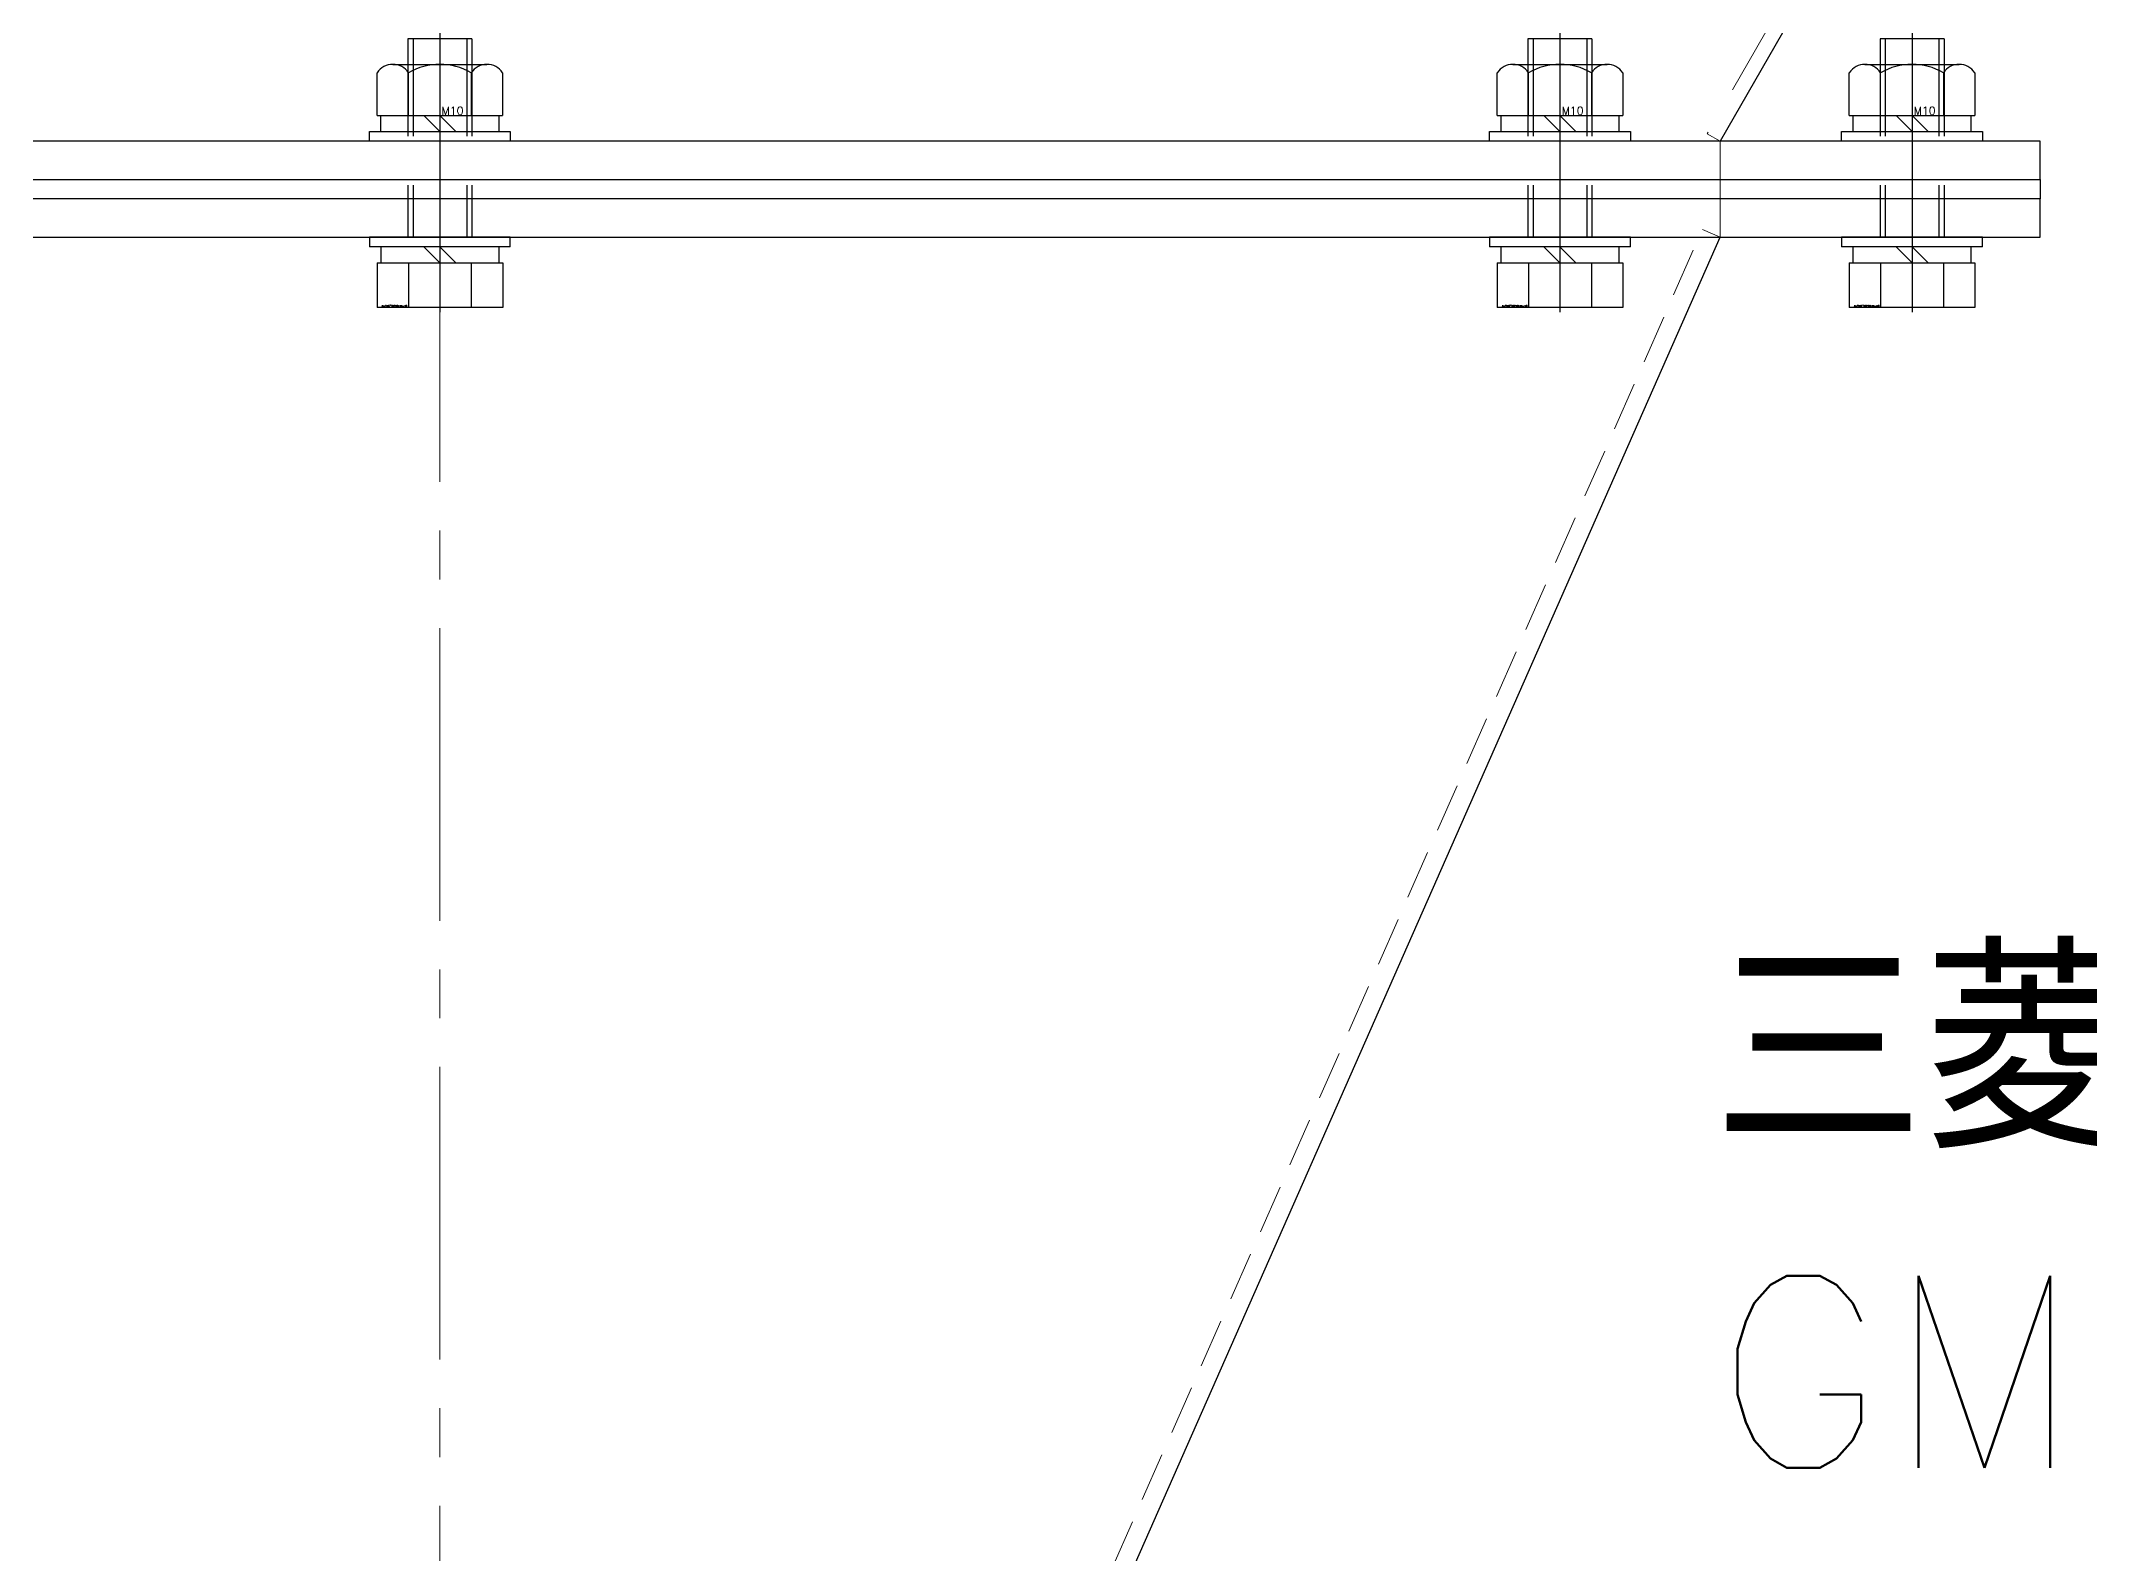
# Model space of a CAD drawing. Header units: millimetres. Extents: x 0 to 38884, y -3675 to 8056.
# Drawn here: x 23661.5 to 23981.5, y 2012.1 to 2248.4 of the extents above; entities that cross this region are included whole.
import ezdxf

# ---------------------------------------------------------------- set-up
doc = ezdxf.new("R2010")
doc.units = ezdxf.units.MM
doc.header["$LTSCALE"] = 2.4
doc.header["$PDMODE"] = 99
doc.header["$PDSIZE"] = 1
for name, pattern in [('CENTER2', [28.575, 19.05, -3.175, 3.175, -3.175]), ('HIDDEN', [9.525, 6.35, -3.175]), ('HIDDEN2', [4.7625, 3.175, -1.5875])]:
    doc.linetypes.add(name, pattern=pattern)
for name, color, linetype, lineweight in [('01_NORMAL', 7, 'Continuous', 25), ('03_かくれ線', 6, 'HIDDEN2', 13), ('04_HIDDEN', 2, 'HIDDEN', 13), ('04_中心線', 1, 'CENTER2', 9), ('05_CENTER', 4, 'CENTER2', 13), ('07_TEXT', 3, 'Continuous', 13), ('08_DIM', 3, 'Continuous', 13)]:
    doc.layers.add(name, color=color, linetype=linetype, lineweight=lineweight)
doc.layers.add('10_DRAFT', color=8, linetype='Continuous', lineweight=0, plot=False)
doc.styles.add('KSS_TXT', font='txt.shx', dxfattribs={"bigfont": 'extfont2.shx'})
doc.styles.add('KSS_TXT_L', font='txt.shx', dxfattribs={"height": 3, "bigfont": 'extfont2.shx'})
doc.dimstyles.new('KSS_DIM', dxfattribs={"dimscale": 2, "dimtxt": 3, "dimasz": 2.5, "dimexe": 1.25, "dimexo": 0.625, "dimtad": 1, "dimdsep": 46, "dimtxsty": 'KSS_TXT', "dimblk": 'OPEN30', "dimcen": 0, "dimazin": 2, "dimtfac": 0.75, "dimtmove": 0, "dimatfit": 3, "dimldrblk": 'OPEN30', "dimfxl": 1.25, "dimtolj": 1, "dimarcsym": 0})

# ---------------------------------------------------------------- blocks, each defined once
blk = doc.blocks.new('_Open30')
at = {"color": 0, "linetype": 'ByBlock', "lineweight": -2}
for p, q in [((-1, 0.268), (0, 0)), ((0, 0), (-1, -0.268)), ((0, 0), (-1, 0))]:
    blk.add_line(p, q, dxfattribs=at)
blk = doc.blocks.new('*D1177')
at = {"layer": '08_DIM', "color": 0, "lineweight": -2, "transparency": 16777216}
for p, q in [((24370.09, 3326.75), (24455.77, 3326.75)), ((24443.27, 1918.75), (24443.27, 3301.75)), ((23843.59, 1893.75), (24455.77, 1893.75))]:
    blk.add_line(p, q, dxfattribs=at)
at = {"layer": 'Defpoints', "color": 0, "transparency": 16777216}
for p in [(24363.84, 3326.75), (24443.27, 3326.75), (23837.34, 1893.75)]:
    blk.add_point(p, dxfattribs=at)
at = {"layer": '08_DIM', "color": 0, "lineweight": -2, "transparency": 16777216, "xscale": 25, "yscale": 25, "zscale": 25}
for p, rotation in [((24443.27, 3326.75), 90), ((24443.27, 1893.75), 270)]:
    blk.add_blockref('_Open30', p, dxfattribs=dict(at, rotation=rotation))
at = {"layer": '08_DIM', "color": 0, "transparency": 16777216, "insert": (24422.02, 2610.25), "char_height": 30, "attachment_point": 5, "rotation": 90, "style": 'KSS_TXT'}
blk.add_mtext('\\A1;1433', dxfattribs=at)
blk = doc.blocks.new('A$C3FE560A5_1')
at = {"color": 3}
blk.add_lwpolyline([(-250, 0), (250, 0), (250, 3), (-250, 3)], close=True, dxfattribs=at)
at = {"layer": '04_HIDDEN', "color": 3}
blk.add_line((200, 3), (200, 0), dxfattribs=at)
at = {"layer": '05_CENTER'}
blk.add_line((230, 8.2), (230, -5.4), dxfattribs=at)
at = {"layer": '10_DRAFT'}
blk.add_line((0, 3), (0, 0), dxfattribs=at)
blk = doc.blocks.new('M10Nza_1_1_1')
at = {"color": 0}
for p, q in [((-9.8, 4), (-9.8, 10.69)), ((-7.35, 12), (7.35, 12)), ((-4.9, 4), (-4.9, 10.69)), ((4.9, 10.69), (4.9, 4)), ((9.8, 10.69), (9.8, 4)), ((-9.8, 4), (9.8, 4)), ((-9.2, 1.5), (-9.2, 4)), ((0, 1.5), (-2.5, 4)), ((0, 4), (2.5, 1.5)), ((9.2, 4), (9.2, 1.5))]:
    blk.add_line(p, q, dxfattribs=at)
at = {"color": 0, "linetype": 'CENTER2'}
blk.add_line((0, 12), (0, 0), dxfattribs=at)
at = {"color": 0}
blk.add_lwpolyline([(-11, 1.5), (11, 1.5), (11, 0), (-11, 0)], close=True, dxfattribs=at)
for centre, radius, start, end in [((-7.35, 9.06), 2.94, 33.626, 146.374), ((0, 2.2), 9.8, 60, 120), ((7.35, 9.06), 2.94, 33.626, 146.374)]:
    blk.add_arc(centre, radius, start, end, dxfattribs=at)
at = {"layer": '10_DRAFT', "style": 'KSS_TXT'}
blk.add_text('M10', height=1.25, dxfattribs=at).set_placement((0.26, 4.12))
blk = doc.blocks.new('A$C1A3C2C0C_1_1_1')
at = {"color": 0, "linetype": 'CENTER2'}
blk.add_line((0, -34), (0, 14), dxfattribs=at)
at = {"color": 0}
for p, q in [((-9.81, 11), (9.81, 11)), ((-9.81, 4), (-9.81, 11)), ((-4.91, 4), (-4.91, 11)), ((4.91, 4), (4.91, 11)), ((9.81, 4), (9.81, 11)), ((9.81, 4), (-9.81, 4)), ((-9.25, 4), (-9.25, 1.5)), ((0, 1.5), (-2.5, 4)), ((0, 4), (2.5, 1.5)), ((9.25, 1.5), (9.25, 4)), ((-11, 1.5), (11, 1.5)), ((-11, 1.5), (-11, 0)), ((11, 0), (11, 1.5)), ((-11, 0), (11, 0))]:
    blk.add_line(p, q, dxfattribs=at)
at = {"color": 0, "linetype": 'HIDDEN'}
for p, q in [((-5, -31), (-5, 0)), ((-4.19, -31), (-4.19, 0)), ((4.19, -31), (4.19, 0)), ((5, -31), (5, 0)), ((-5, -31), (5, -31))]:
    blk.add_line(p, q, dxfattribs=at)
at = {"layer": '10_DRAFT', "style": 'KSS_TXT_L'}
blk.add_text('BT-M10x35L,SW,PW', height=0.3, dxfattribs=at).set_placement((5.1, 10.66))
blk = doc.blocks.new('A$C67E0C123')
at = {"color": 0}
blk.add_line((-700, 600), (-6, 200), dxfattribs=at)
blk.add_lwpolyline([(0, -250), (0, 250), (-6, 250), (-6, -250)], close=True, dxfattribs=at)
blk.add_lwpolyline([(0, -250), (0, 250), (-6, 250), (-6, -250)], close=True, dxfattribs=at)
at = {"layer": '04_HIDDEN'}
for p in [(-700.62, 597.7), (-6, 200)]:
    blk.add_line(p, (-7.15, 198.01), dxfattribs=at)
blk.add_lwpolyline([(-6, 200), (0, 200)], close=True, dxfattribs=at)
at = {"layer": '05_CENTER'}
for p, q in [((-13.47, 230), (7.65, 230)), ((-13.47, 175), (7.65, 175)), ((-13.47, 0), (7.65, 0))]:
    blk.add_line(p, q, dxfattribs=at)
blk.add_lwpolyline([(-1114.67, 0), (0, 0)], close=True, dxfattribs=at)
blk = doc.blocks.new('A$C67E0C2E5')
at = {"xscale": -1, "rotation": 270}
blk.add_blockref('A$C3FE560A5_1', (-3, 0), dxfattribs=at)
blk.add_blockref('A$C3FE560A5_1', (-3, 0), dxfattribs=at)
for name, p, rotation in [('A$C1A3C2C0C_1_1_1', (6, 230), 270), ('A$C1A3C2C0C_1_1_1', (6, 230), 270), ('M10Nza_1_1_1', (-9, 230), 90), ('M10Nza_1_1_1', (-9, 230), 90), ('A$C1A3C2C0C_1_1_1', (6, 175), 270), ('A$C1A3C2C0C_1_1_1', (6, 175), 270), ('M10Nza_1_1_1', (-9, 175), 90), ('M10Nza_1_1_1', (-9, 175), 90), ('A$C1A3C2C0C_1_1_1', (6, 0), 270), ('A$C1A3C2C0C_1_1_1', (6, 0), 270), ('M10Nza_1_1_1', (-9, 0), 90), ('M10Nza_1_1_1', (-9, 0), 90)]:
    blk.add_blockref(name, p, dxfattribs=dict(rotation=rotation))
at = {"layer": '01_NORMAL'}
blk.add_blockref('A$C67E0C123', (-3, 0), dxfattribs=at)
blk.add_blockref('A$C67E0C123', (-3, 0), dxfattribs=at)
blk = doc.blocks.new('*U1268')
at = {"layer": '04_中心線', "color": 0, "linetype": 'CENTER2', "transparency": 16777216}
for p, q in [((0, 11.43), (0, 333.5)), ((-60.65, 0), (-11.43, 0)), ((11.43, 0), (60.65, 0)), ((0, -83.5), (0, -11.43))]:
    blk.add_line(p, q, dxfattribs=at)
at = {"layer": '04_中心線', "color": 0, "linetype": 'Continuous', "transparency": 16777216}
for p, q in [((0, -5.715), (0, 5.715)), ((-5.715, 0), (5.715, 0))]:
    blk.add_line(p, q, dxfattribs=at)

msp = doc.modelspace()

# ---------------------------------------------------------------- linework, layer by layer
at = {"color": 0}
msp.add_line((23810.7263, 1961.2048), (23923.8361, 2217.7505), dxfattribs=at)
msp.add_lwpolyline([(23473.8361, 2217.7505), (23973.8361, 2217.7505), (23973.8361, 2223.7505), (23473.8361, 2223.7505)], close=True)
at = {"layer": '03_かくれ線'}
msp.add_line((23923.8361, 2223.7505), (23923.8361, 2217.7505), dxfattribs=at)
msp.add_lwpolyline([(23780.9861, 1893.7505), (23778.241, 1894.9608), (23921.091, 2218.9608), (23923.8361, 2217.7505)], dxfattribs=at)
at = {"layer": '04_中心線'}
for p, q in [((23723.8361, 2231.2181), (23723.8361, 2210.0968)), ((23898.8361, 2231.2181), (23898.8361, 2210.0968)), ((23953.8361, 2231.2181), (23953.8361, 2210.0968))]:
    msp.add_line(p, q, dxfattribs=at)

# ---------------------------------------------------------------- block references
at = {"layer": '01_NORMAL', "rotation": 270}
msp.add_blockref('A$C67E0C2E5', (23723.8361, 2223.7505), dxfattribs=at)
at = {"layer": '04_中心線', "linetype": 'CENTER2'}
msp.add_blockref('*U1268', (23723.8361, 1893.7505), dxfattribs=at)

# ---------------------------------------------------------------- texts
at = {"layer": '07_TEXT', "color": 4, "insert": (23922.7266, 2105.4401), "char_height": 30, "width": 960.677708, "attachment_point": 1, "style": 'KSS_TXT'}
msp.add_mtext('三菱ギヤードモートル\\PGM-SHYF-RH \\P0.4kW、1／80、440V、60Hz\\P回転速度：22.5rpm/60Hz', dxfattribs=at)

# ---------------------------------------------------------------- dimensions: what is measured, and where the dimension line sits
at = {"layer": '08_DIM', "color": 1}
dim = msp.add_linear_dim(base=(24443.2746, 3326.7505), p1=(23837.3361, 1893.7505), p2=(24363.8361, 3326.7505), angle=90, dimstyle='KSS_DIM', override={"dimscale": 10, "dimarcsym": 1}, dxfattribs=at)
dim.commit()
dim.dimension.update_dxf_attribs({"geometry": '*D1177', "text_midpoint": (24422.0246, 2610.2505)})

doc.saveas('drawing.dxf')
